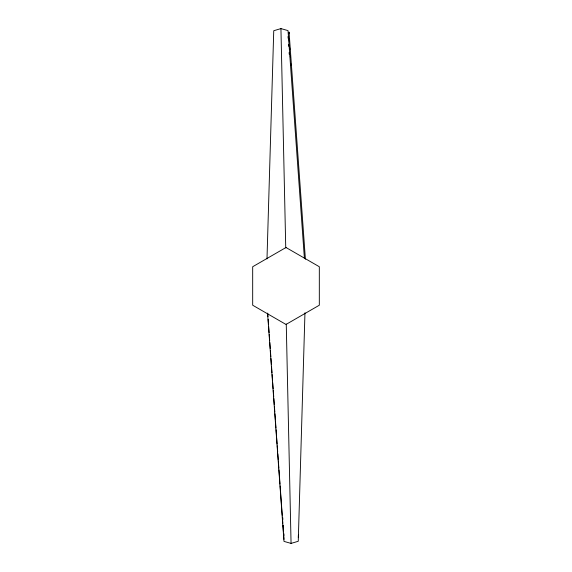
<?xml version="1.0" encoding="UTF-8"?>
<svg xmlns="http://www.w3.org/2000/svg" width="572" height="572" viewBox="0 0 572 572"><rect width="100%" height="100%" fill="white"/><g stroke="black" fill="none" stroke-linecap="round" stroke-linejoin="round"><path stroke-width="0.86" d="M266.988 258.923L273.745 30.724L280.938 28.6L288.016 30.609L304.426 258.63M289.017 33.712L289.06 32.061L305.405 259.188M298.305 537.566L298.377 535.085M304.962 312.798L298.255 541.276L291.062 543.4L283.984 541.391L267.574 313.37M267.703 313.091L267.961 316.652M268.154 319.326L268.54 324.674M268.668 326.455L269.112 332.69M269.24 334.47L269.691 340.705M269.82 342.485L270.27 348.72M270.399 350.5L270.842 356.735M270.971 358.515L271.421 364.75M271.55 366.538L272 372.772M272.129 374.553L272.572 380.788M272.701 382.568L273.151 388.803M273.28 390.583L273.731 396.818M273.859 398.598L274.303 404.833M274.431 406.613L274.817 411.962M274.946 413.742L275.397 419.977M275.525 421.757L275.969 427.992M276.097 429.772L276.548 436.007M276.676 437.787L277.127 444.022M277.256 445.81L277.699 452.044M277.828 453.825L278.278 460.06M278.407 461.84L278.857 468.075M278.986 469.855L279.429 476.09M279.558 477.87L280.008 484.105M280.137 485.885L282.253 515.279M282.382 517.059L282.833 523.294M282.954 525.082L283.405 531.317M283.533 533.097L283.984 539.332M289.125 38.86L289.31 41.527M289.739 47.755L289.861 49.528M290.29 55.756L290.412 57.536M290.848 63.757L290.969 65.537M288.016 36.522L288.145 38.295M288.574 44.523L288.696 46.296M289.125 52.524L289.246 54.304M282.754 517.696L282.875 519.476M283.304 525.697L283.426 527.477M283.855 533.705L283.984 535.478M280.938 28.6L285.743 247.869M286.257 324.088L291.062 543.4M286 247.504L252.681 266.738L252.681 305.212L286 324.453L319.319 305.212L319.319 266.738L286 247.504"/></g></svg>
